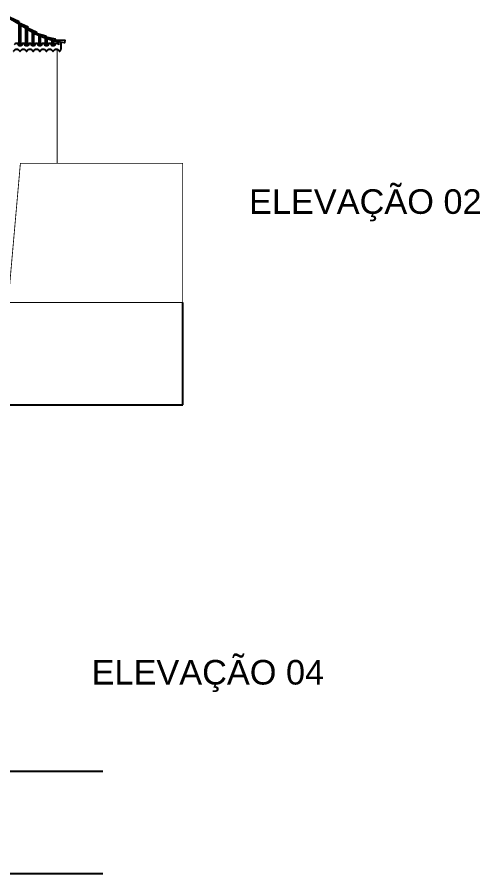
# Model space of a CAD drawing. Extents: x 18300 to 45581, y 436 to 7791.
# Drawn here: x 44450 to 45581, y 4891 to 6984 of the extents above; entities that cross this region are included whole.
import ezdxf

# ---------------------------------------------------------------- set-up
doc = ezdxf.new("R2010")
doc.units = 0
doc.layers.add('PAREDE', color=7, linetype='CONTINUOUS')
doc.layers.add('PAREDE_FINA', color=7, linetype='CONTINUOUS')
doc.styles.add('TEXTO', font='ARIAL.TTF')

msp = doc.modelspace()

# ---------------------------------------------------------------- linework, layer by layer
at = {"layer": 'PAREDE', "const_width": 2}
for points in [[(44548.11, 6905.3), (44548.11, 6626.67)], [(44428.11, 6286.67), (44458.11, 6626.67), (44854.89, 6626.67), (44854.89, 6286.67)], [(42648.61, 6286.67), (44854.89, 6286.67)]]:
    msp.add_lwpolyline(points, dxfattribs=at)
at = {"layer": 'PAREDE_FINA'}
for points in [[(44455.43, 6973.31), (44452.29, 6968.2), (44430.99, 6981.28), (44432.56, 6983.84)], [(44476.74, 6960.23), (44473.6, 6955.11), (44452.29, 6968.2), (44453.86, 6970.75)], [(44498.04, 6947.14), (44494.9, 6942.03), (44473.6, 6955.11), (44475.17, 6957.67)]]:
    msp.add_lwpolyline(points, close=True, dxfattribs=at)
for points in [[(44455.26, 6916.29), (44455.26, 6966.38)], [(44459.11, 6916.29), (44459.11, 6964.01)], [(44471.38, 6916.29), (44471.38, 6956.48)], [(44475.23, 6916.29), (44475.23, 6954.11)], [(44487.51, 6916.29), (44487.51, 6946.57)], [(44491.36, 6916.29), (44491.36, 6944.21)], [(44496.53, 6944.69), (44520.23, 6938.03), (44517.94, 6932.49), (44494.84, 6942.07)], [(44503.63, 6916.29), (44503.63, 6938.42)], [(44507.48, 6916.29), (44507.48, 6936.82)], [(44519.12, 6935.34), (44543.28, 6930.69), (44541.45, 6924.97), (44517.64, 6932.59), (44517.65, 6932.61)], [(44519.76, 6935.21), (44519.76, 6936.88)], [(44519.76, 6916.29), (44519.76, 6931.91)], [(44523.61, 6916.29), (44523.61, 6930.68)], [(44542.53, 6928.34), (44566.87, 6927.27), (44565.89, 6921.35), (44541.57, 6925.35)], [(44535.88, 6916.29), (44535.88, 6926.75)], [(44539.73, 6916.29), (44539.73, 6925.52)], [(44552, 6916.29), (44552, 6923.64)], [(44558.11, 6904.55), (44558.11, 6922.63)], [(44854.89, 6036.67), (44854.89, 6286.67)], [(42438.35, 6137.8), (42438.35, 6036.67), (44854.89, 6036.67)], [(44659.92, 5140.75), (42573.64, 5140.75)], [(44659.92, 4890.75), (42573.64, 4890.75)]]:
    msp.add_lwpolyline(points, dxfattribs=at)
for points in [[(44441.06, 6900.64, 0.284915), (44442.4, 6901.47, -0.6201737), (44455.84, 6901.47, 0.284915), (44457.18, 6900.64)], [(44457.18, 6900.64, 0.284915), (44458.53, 6901.47, -0.6201737), (44471.96, 6901.47, 0.284915), (44473.31, 6900.64)], [(44473.31, 6900.64, 0.284915), (44474.65, 6901.47, -0.6201737), (44488.09, 6901.47, 0.284915), (44489.43, 6900.64)], [(44489.43, 6900.64, 0.284915), (44490.78, 6901.47, -0.6201737), (44504.21, 6901.47, 0.284915), (44505.56, 6900.64)], [(44505.56, 6900.64, 0.284915), (44506.9, 6901.47, -0.6201737), (44520.34, 6901.47, 0.284915), (44521.68, 6900.64)], [(44521.68, 6900.64, 0.284915), (44523.02, 6901.47, -0.6201737), (44536.46, 6901.47, 0.284915), (44537.81, 6900.64)], [(44537.81, 6900.64, 0.284915), (44539.15, 6901.47, -0.6201737), (44552.59, 6901.47, 0.284915), (44553.93, 6900.64)], [(44553.93, 6900.64, 0.284915), (44555.27, 6901.47, -0.1423669), (44558.11, 6904.55, -0.1423669)]]:
    msp.add_lwpolyline(points, format="xyb", dxfattribs=at)
for centre, start, end in [((44449.12, 6911.98), 35.09066, 144.90934), ((44457.33, 6921.82), 215.09066, 324.90934), ((44465.25, 6911.98), 35.09066, 144.90934), ((44473.45, 6921.82), 215.09066, 324.90934), ((44481.37, 6911.98), 35.09066, 144.90934), ((44489.57, 6921.82), 215.09066, 324.90934), ((44497.49, 6911.98), 35.09066, 144.90934), ((44505.7, 6921.82), 215.09066, 324.90934), ((44513.62, 6911.98), 35.09066, 144.90934), ((44521.82, 6921.82), 215.09066, 324.90934), ((44529.74, 6911.98), 35.09066, 144.90934), ((44537.95, 6921.82), 215.09066, 324.90934), ((44545.87, 6911.98), 35.09066, 144.90934)]:
    msp.add_arc(centre, 7.5, start, end, dxfattribs=at)

# ---------------------------------------------------------------- texts
at = {"layer": 'PAREDE_FINA', "style": 'TEXTO'}
for s, p in [('ELEVAÇÃO 02', (45016.83, 6503.25)), ('ELEVAÇÃO 04', (44632.05, 5353.3))]:
    msp.add_text(s, height=60, dxfattribs=at).set_placement(p)

doc.saveas('drawing.dxf')
